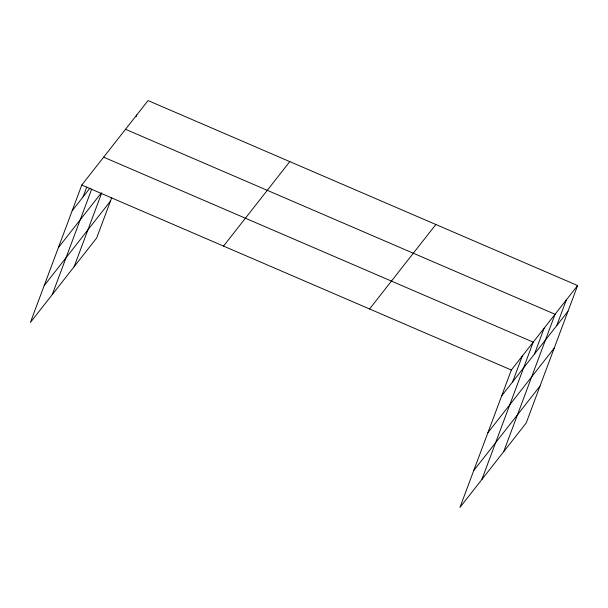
<?xml version="1.0" encoding="UTF-8"?>
<svg xmlns="http://www.w3.org/2000/svg" width="608" height="608" viewBox="0 0 608 608"><rect width="100%" height="100%" fill="white"/><g stroke="black" fill="none" stroke-linecap="round" stroke-linejoin="round"><path stroke-width="0.91" d="M577.6 285.547L511.336 370.021L459.952 507.429L526.224 422.955L577.6 285.547L148.048 100.571L81.776 185.045L30.4 322.453L96.664 237.979L111.766 197.608M83.076 196.87L86.731 187.097M52.265 294.576L91.717 189.073M74.138 266.699L101.772 192.782M136.116 116.706L136.777 114.927M512.635 381.847L522.264 356.083M481.825 479.552L533.201 342.144L103.649 157.168M534.5 353.97L544.137 328.206M503.69 451.676L555.066 314.268L125.514 129.291M556.7 325.668L566.337 299.904M72.147 210.809L89.984 188.062M58.368 247.654L100.951 193.367M44.179 285.608L110.443 201.134M223.531 246.088L289.796 161.614M369.58 308.978L435.845 224.504M501.699 395.785L567.971 311.311M487.928 432.63L554.192 348.156M473.731 470.584L539.995 386.11M81.776 185.045L511.336 370.021"/></g></svg>
